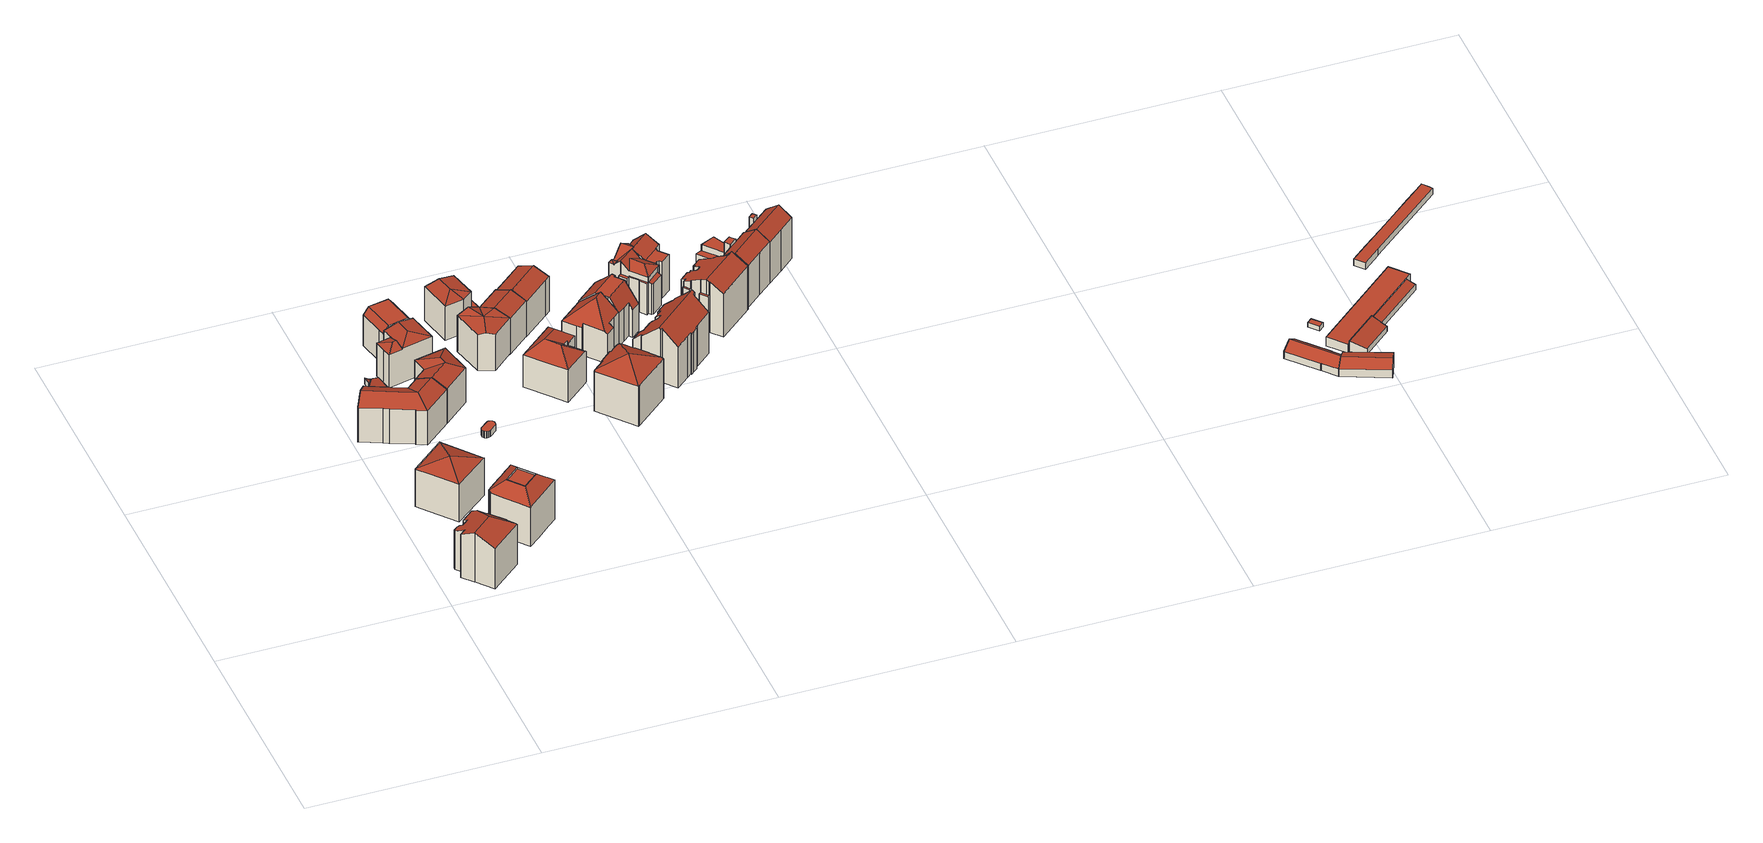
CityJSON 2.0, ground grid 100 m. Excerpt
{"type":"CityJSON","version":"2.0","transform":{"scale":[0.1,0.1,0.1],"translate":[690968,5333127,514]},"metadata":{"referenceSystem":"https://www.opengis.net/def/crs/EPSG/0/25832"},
"CityObjects":{
"building1":{"type":"Building","attributes":{"Gemeindeschluessel":"09162000","HoeheDach":"542.631","HoeheGrund":"518.005","Methode":"2000","NiedrigsteTraufeDesGebaeudes":"536.890","Geometrietyp2DReferenz":"3000","function":"31001_1000","roofType":"3200","measuredHeight":24.63,"storeysAboveGround":5},"geometry":[{"type":"MultiSurface","lod":"2","boundaries":[[[0,1,2,3]],[[4,5,6,7,8,9,10,11,12,13,14,15,16,17,18,19,20,21]],[[22,21,20,23]],[[24,0,3,25,26,27,28,29,30,22,23,31,32,33,34,35,36,37,38,39,40,41,42,43,44,45,46]],[[47,48,46,45,44,49]],[[31,19,18,32]],[[29,28,6,5,4,30]],[[34,33,17,16,15,35]],[[44,43,42,50,51,49]],[[35,15,14,36]],[[25,3,2,9,8,26]],[[0,24,46,48,52,1]],[[53,54,55,41,40,39]],[[13,12,53,39,38,37,36,14]],[[32,18,17,33]],[[30,4,21,22]],[[2,1,52,48,47,11,10,9]],[[41,55,50,42]],[[8,7,6,28,27,26]],[[23,20,19,31]],[[47,49,51,50,55,54,53,12,11]]],"semantics":{"surfaces":[{"type":"WallSurface"},{"type":"RoofSurface"},{"type":"GroundSurface"}],"values":[0,1,0,2,0,0,0,0,0,0,0,0,0,0,0,0,1,0,0,0,1]}}]},
"building2":{"type":"Building","attributes":{"Gemeindeschluessel":"09162000","HoeheDach":"541.220","HoeheGrund":"518.580","Methode":"2000","NiedrigsteTraufeDesGebaeudes":"537.277","Geometrietyp2DReferenz":"3000","function":"31001_1000","roofType":"3500","measuredHeight":22.64,"storeysAboveGround":5},"geometry":[{"type":"MultiSurface","lod":"2","boundaries":[[[56,57,58,59,60,61,62,63]],[[58,64,65,66,67,59]],[[62,68,69,70,71,72,73,63]],[[74,70,69]],[[75,76,66,65,77,78,71,70]],[[59,67,66,76,75,74,60]],[[75,70,74]],[[61,60,74,69,68,62]],[[64,58,57,56,63,73,72,71,78,77,65]]],"semantics":{"surfaces":[{"type":"WallSurface"},{"type":"RoofSurface"},{"type":"GroundSurface"}],"values":[0,0,0,1,0,1,1,1,2]}}]},
"building3":{"type":"Building","attributes":{"Gemeindeschluessel":"09162000","HoeheDach":"539.431","HoeheGrund":"519.010","Methode":"2000","NiedrigsteTraufeDesGebaeudes":"536.004","Geometrietyp2DReferenz":"3000","function":"31001_9998","roofType":"3100","measuredHeight":20.42,"storeysAboveGround":4},"geometry":[{"type":"MultiSurface","lod":"2","boundaries":[[[79,80,81,82]],[[83,84,85,86,87,88]],[[85,84,89,90]],[[91,88,87,92,93,94]],[[95,96,97,98]],[[90,99,100,101,102,103,104,105,106,107,79,82,95,98,108,109,93,92,87,86,85]],[[110,111,94,93,109,108]],[[99,112,113,100]],[[114,115,80,79,107,106]],[[89,84,83,88,91,116,117]],[[105,118,114,106]],[[102,101,119,120,121,103]],[[104,122,118,105]],[[122,121,120,119,113,112,89,117,123,115,114,118]],[[90,89,112,99]],[[103,121,122,104]],[[100,113,119,101]],[[117,116,91,94,111]],[[123,117,111,110,97,96,81,80,115]],[[98,97,110,108]],[[82,81,96,95]]],"semantics":{"surfaces":[{"type":"WallSurface"},{"type":"GroundSurface"},{"type":"RoofSurface"}],"values":[0,0,0,0,0,1,0,0,0,2,0,0,0,2,0,0,0,2,2,0,0]}}]},
"building4":{"type":"Building","attributes":{"Gemeindeschluessel":"09162000","HoeheDach":"542.820","HoeheGrund":"518.820","Methode":"2000","NiedrigsteTraufeDesGebaeudes":"538.295","Geometrietyp2DReferenz":"3000","function":"31001_1000","roofType":"2100","measuredHeight":24,"storeysAboveGround":4},"geometry":[{"type":"MultiSurface","lod":"2","boundaries":[[[124,125,126,127,128,129,130,131,132,133]],[[134,135,136,137]],[[133,132,138,139]],[[140,141,142,143,144,145,146,147]],[[148,135,149,147,150,151,152,153,154]],[[138,148,154,155,156,139]],[[137,157,158,134]],[[159,160,161,162,163,127,126,125,124,133,139,156,155,164,165,166,167,146,145,144,143]],[[157,168,149,158]],[[154,153,152,165,164,155]],[[131,130,129,128,169,170,136,135,148,138,132]],[[137,136,168,157]],[[168,171,142,141,140,147,149]],[[172,173,171,168,136,170]],[[167,150,147,146]],[[152,151,150,167,166,165]],[[158,149,135,134]],[[127,163,162,161,160,159,143,142,171,173,172,170,169,128]]],"semantics":{"surfaces":[{"type":"WallSurface"},{"type":"RoofSurface"},{"type":"GroundSurface"}],"values":[0,0,0,0,1,0,1,2,0,0,1,0,1,1,0,0,0,0]}}]},
"building5":{"type":"Building","attributes":{"Gemeindeschluessel":"09162000","HoeheDach":"525.329","HoeheGrund":"519.329","Methode":"3210","NiedrigsteTraufeDesGebaeudes":"525.329","Geometrietyp2DReferenz":"3000","function":"31001_2000","roofType":"9999","measuredHeight":6},"geometry":[{"type":"MultiSurface","lod":"2","boundaries":[[[174,175,176,177]],[[176,178,179,177]],[[180,181,179,178]],[[181,174,177,179]],[[175,180,178,176]],[[174,181,180,175]]],"semantics":{"surfaces":[{"type":"WallSurface"},{"type":"GroundSurface"},{"type":"RoofSurface"}],"values":[0,1,0,0,0,2]}}]},
"building6":{"type":"Building","attributes":{"Gemeindeschluessel":"09162000","HoeheDach":"524.711","HoeheGrund":"518.320","Methode":"2000","NiedrigsteTraufeDesGebaeudes":"519.033","Geometrietyp2DReferenz":"3000","function":"31001_2000","roofType":"2100","measuredHeight":6.39},"geometry":[{"type":"MultiSurface","lod":"2","boundaries":[[[182,183,184,185]],[[186,187,188,189,190,191,192]],[[193,194,191,190]],[[195,196,197,198,199,200]],[[201,202,192,191,194,203,204,205,197,196,195]],[[185,184,206,207]],[[190,189,208,193]],[[203,194,193,208,209,210,211]],[[203,211,212,213,214,215,204]],[[216,205,204,215]],[[183,216,215,214,217,206,184]],[[207,206,217,218]],[[218,217,214,213]],[[219,201,195,200]],[[220,198,197,205,216,183,182]],[[187,186,221,219,200,199,198,220,182,185,207,218,213,212,211,210,209,188]],[[221,186,192,202,201,219]],[[209,208,189,188]]],"semantics":{"surfaces":[{"type":"WallSurface"},{"type":"RoofSurface"},{"type":"GroundSurface"}],"values":[0,0,0,0,1,0,1,0,0,0,1,0,0,0,0,2,0,0]}}]},
"building7":{"type":"Building","attributes":{"Gemeindeschluessel":"09162000","HoeheDach":"521.520","HoeheGrund":"518.760","Methode":"2000","NiedrigsteTraufeDesGebaeudes":"520.869","Geometrietyp2DReferenz":"3000","function":"31001_2000","roofType":"3100","measuredHeight":2.76},"geometry":[{"type":"MultiSurface","lod":"2","boundaries":[[[222,223,224,225,226,227,228,229,230,231,232]],[[231,233,234,232]],[[229,228,235,236]],[[225,224,237,238]],[[228,227,239,235]],[[240,241,242,243,236,235,239,244,238,237,245]],[[229,236,243,230]],[[234,233,242,241]],[[223,222,240,245]],[[226,244,239,227]],[[222,232,234,241,240]],[[223,245,237,224]],[[225,238,244,226]],[[231,230,243,242,233]]],"semantics":{"surfaces":[{"type":"GroundSurface"},{"type":"WallSurface"},{"type":"RoofSurface"}],"values":[0,1,1,1,1,2,1,2,1,1,1,1,1,1]}}]},
"building8":{"type":"Building","attributes":{"Gemeindeschluessel":"09162000","HoeheDach":"539.390","HoeheGrund":"518.910","Methode":"2000","NiedrigsteTraufeDesGebaeudes":"536.182","Geometrietyp2DReferenz":"3000","function":"31001_9998","roofType":"3200","measuredHeight":20.48,"storeysAboveGround":4},"geometry":[{"type":"MultiSurface","lod":"2","boundaries":[[[246,247,88,248,249,250]],[[251,252,253,254]],[[248,252,251,249]],[[250,249,251,255]],[[252,256,257,253]],[[258,255,251,254,259,260]],[[261,247,246,250,255,258,260,262,263]],[[260,259,257,262]],[[88,264,256,252,248]],[[262,257,256,263]],[[263,256,264,261]],[[254,253,257,259]],[[261,264,88,247]]],"semantics":{"surfaces":[{"type":"WallSurface"},{"type":"RoofSurface"},{"type":"GroundSurface"}],"values":[0,1,1,0,1,0,2,0,1,0,0,1,0]}}]},
"building9":{"type":"Building","attributes":{"Gemeindeschluessel":"09162000","HoeheDach":"536.940","HoeheGrund":"518.530","Methode":"2000","NiedrigsteTraufeDesGebaeudes":"535.005","Geometrietyp2DReferenz":"3000","function":"31001_9998","roofType":"3200","measuredHeight":18.41,"storeysAboveGround":4},"geometry":[{"type":"MultiSurface","lod":"2","boundaries":[[[265,266,267,268,269,270,271]],[[272,271,273,274,275]],[[276,272,275,277]],[[270,278,279,273,271]],[[268,280,269]],[[281,282,283]],[[284,285,286,287,288,289]],[[273,279,281,283,274]],[[270,269,278]],[[280,268,286,285]],[[266,265,276,277,290,291,292,289,288,287,267]],[[265,271,272,276]],[[278,293,281,279]],[[275,274,283,282,291,290,277]],[[294,282,281,293,278,269,280,285,284]],[[292,291,282,294,284,289]],[[287,286,268,267]]],"semantics":{"surfaces":[{"type":"WallSurface"},{"type":"RoofSurface"},{"type":"GroundSurface"}],"values":[0,1,0,1,1,0,0,1,0,1,2,0,0,0,1,0,0]}}]},
"building10":{"type":"Building","attributes":{"Gemeindeschluessel":"09162000","HoeheDach":"522.420","HoeheGrund":"519.170","Methode":"1000","NiedrigsteTraufeDesGebaeudes":"522.420","Geometrietyp2DReferenz":"3000","function":"31001_9998","roofType":"1000","measuredHeight":3.25},"geometry":[{"type":"MultiSurface","lod":"2","boundaries":[[[295,296,297,298]],[[299,300,301,302]],[[303,304,305,306]],[[307,308,301,300,309,297,296,310,305,304,311,312,313,314,315,316,317,318,319,320,321]],[[302,301,308,322]],[[323,317,316,324]],[[306,305,310,325]],[[326,320,319,327]],[[328,312,311,329]],[[330,326,327,331,323,324,332,333,334,328,329,303,306,325,295,298,335,299,302,322,336]],[[298,297,309,335]],[[336,307,321,330]],[[332,315,314,333]],[[335,309,300,299]],[[334,313,312,328]],[[325,310,296,295]],[[329,311,304,303]],[[327,319,318,331]],[[331,318,317,323]],[[324,316,315,332]],[[322,308,307,336]],[[333,314,313,334]],[[330,321,320,326]]],"semantics":{"surfaces":[{"type":"WallSurface"},{"type":"RoofSurface"},{"type":"GroundSurface"}],"values":[0,0,0,1,0,0,0,0,0,2,0,0,0,0,0,0,0,0,0,0,0,0,0]}}]},
"building11":{"type":"Building","attributes":{"Gemeindeschluessel":"09162000","HoeheDach":"537.100","HoeheGrund":"518.405","Methode":"2000","NiedrigsteTraufeDesGebaeudes":"533.776","Geometrietyp2DReferenz":"3000","function":"31001_1000","roofType":"9999","measuredHeight":18.7,"storeysAboveGround":4},"geometry":[{"type":"MultiSurface","lod":"2","boundaries":[[[337,338,339,340]],[[341,340,339,342,343,344]],[[345,346,347,348]],[[338,337,349,350]],[[351,352,350,349]],[[353,354,343,342]],[[337,340,341,355,345,348,351,349]],[[355,356,346,345]],[[353,342,339,338,350,352]],[[354,347,346,356,344,343]],[[341,344,356,355]],[[348,347,354,353,352,351]]],"semantics":{"surfaces":[{"type":"WallSurface"},{"type":"RoofSurface"},{"type":"GroundSurface"}],"values":[0,0,0,0,0,1,2,0,1,1,0,0]}}]},
"building12":{"type":"Building","attributes":{"Gemeindeschluessel":"09162000","HoeheDach":"538.910","HoeheGrund":"518.770","Methode":"2000","NiedrigsteTraufeDesGebaeudes":"536.723","Geometrietyp2DReferenz":"3000","function":"31001_9998","roofType":"3100","measuredHeight":20.14,"storeysAboveGround":4},"geometry":[{"type":"MultiSurface","lod":"2","boundaries":[[[357,358,359]],[[360,361,362,363,364,365,366,367,368]],[[365,369,358,366]],[[359,370,371]],[[361,360,372,373,374,362]],[[359,358,369,370]],[[368,375,372,360]],[[371,370,369,365,364,363]],[[357,375,368,367,366,358]],[[362,374,371,363]],[[374,373,359,371]],[[372,375,359,373]],[[375,357,359]]],"semantics":{"surfaces":[{"type":"RoofSurface"},{"type":"GroundSurface"},{"type":"WallSurface"}],"values":[0,1,2,0,2,0,2,2,2,2,0,0,0]}}]},
"building13":{"type":"Building","attributes":{"Gemeindeschluessel":"09162000","HoeheDach":"536.610","HoeheGrund":"518.440","Methode":"2000","NiedrigsteTraufeDesGebaeudes":"535.304","Geometrietyp2DReferenz":"3000","function":"31001_1000","roofType":"9999","measuredHeight":18.17,"storeysAboveGround":4},"geometry":[{"type":"MultiSurface","lod":"2","boundaries":[[[376,377,378]],[[379,378,380,381]],[[382,383,384,385]],[[386,387,383,382]],[[388,389,385,384,390,376]],[[379,388,376,378]],[[380,391,387,386,392,381]],[[376,390,377]],[[377,390,384,383,387,391]],[[378,377,391,380]],[[389,388,379,381,392,386,382,385]]],"semantics":{"surfaces":[{"type":"RoofSurface"},{"type":"WallSurface"},{"type":"GroundSurface"}],"values":[0,1,1,1,1,1,1,0,0,0,2]}}]},
"building14":{"type":"Building","attributes":{"Gemeindeschluessel":"09162000","HoeheDach":"540.070","HoeheGrund":"518.740","Methode":"2000","NiedrigsteTraufeDesGebaeudes":"534.115","Geometrietyp2DReferenz":"3000","function":"31001_9998","roofType":"3200","measuredHeight":21.33,"storeysAboveGround":4},"geometry":[{"type":"MultiSurface","lod":"2","boundaries":[[[393,394,395,396,397,398]],[[399,400,401,402]],[[403,404,405,406,407,397]],[[408,409,394,393,398,410,411,412,413,414,415,416,417,418,419,420,421,422,423,399,402,424]],[[402,401,425,424]],[[426,427,428,429,430,405,404,403]],[[397,407,406,411,410,398]],[[421,431,432,422]],[[396,395,433,434,403,397]],[[432,435,400,399,423,422]],[[418,417,416,415,428,427,426,436]],[[414,413,412,437,430,429]],[[394,409,408,424,425,438,439,395]],[[440,441,420,419,418,436]],[[434,433,439,438,425,401,400,435,432,431,441,440,436,426,403]],[[439,433,395]],[[420,441,431,421]],[[411,406,437,412]],[[430,437,406,405]],[[414,429,428,415]]],"semantics":{"surfaces":[{"type":"WallSurface"},{"type":"RoofSurface"},{"type":"GroundSurface"}],"values":[0,0,1,2,0,1,0,0,1,0,0,0,0,0,1,1,0,0,1,0]}}]},
"building15":{"type":"Building","attributes":{"Gemeindeschluessel":"09162000","HoeheDach":"522.065","HoeheGrund":"518.320","Methode":"1000","NiedrigsteTraufeDesGebaeudes":"519.814","Geometrietyp2DReferenz":"3000","function":"31001_2000","roofType":"2100","measuredHeight":3.75},"geometry":[{"type":"MultiSurface","lod":"2","boundaries":[[[442,443,444,445,446,447]],[[444,443,448,449,450,445]],[[443,442,447,451,452,448]],[[446,453,451,447]],[[445,450,453,446]],[[449,448,452,451,453,450]]],"semantics":{"surfaces":[{"type":"GroundSurface"},{"type":"WallSurface"},{"type":"RoofSurface"}],"values":[0,1,1,1,1,2]}}]},
"building16":{"type":"Building","attributes":{"Gemeindeschluessel":"09162000","HoeheDach":"539.101","HoeheGrund":"518.420","Methode":"1000","NiedrigsteTraufeDesGebaeudes":"536.274","Geometrietyp2DReferenz":"3000","function":"31001_9998","roofType":"3100","measuredHeight":20.68,"storeysAboveGround":4},"geometry":[{"type":"MultiSurface","lod":"2","boundaries":[[[454,455,456,457,458,459,460,461]],[[462,455,454,461,463,464,465]],[[457,456,466,467]],[[468,465,464,469]],[[466,456,455,462]],[[464,463,461,460,470,469]],[[471,467,466,462,465,468]],[[467,471,468,469,470,460,459,458,457]]],"semantics":{"surfaces":[{"type":"WallSurface"},{"type":"RoofSurface"},{"type":"GroundSurface"}],"values":[0,1,0,0,1,0,0,2]}}]},
"building17":{"type":"Building","attributes":{"Gemeindeschluessel":"09162000","HoeheDach":"544.120","HoeheGrund":"518.760","Methode":"2000","NiedrigsteTraufeDesGebaeudes":"538.733","Geometrietyp2DReferenz":"3000","function":"31001_9998","roofType":"3500","measuredHeight":25.36,"storeysAboveGround":5},"geometry":[{"type":"MultiSurface","lod":"2","boundaries":[[[472,473,474,475,476,477,478,479]],[[480,477,476,481]],[[482,483,484,485]],[[472,486,487,488,489,473]],[[490,486,472,479,491]],[[492,474,473,489]],[[493,494,495,496,497,498]],[[499,475,474,492]],[[500,491,479,494,493]],[[478,477,480,501,485,484]],[[481,476,475,499]],[[479,478,484,483,502,503,504,495,494]],[[505,503,502,506]],[[507,504,503,505]],[[506,502,483,482]],[[487,486,490,508]],[[496,495,504,507]],[[508,509,510,498,497,496,507,505,506,482,485,501,480,481,499,492,489,488,487]],[[510,500,493,498]],[[510,509,508,490,491,500]]],"semantics":{"surfaces":[{"type":"RoofSurface"},{"type":"WallSurface"},{"type":"GroundSurface"}],"values":[0,1,1,1,0,1,1,1,0,1,1,0,1,1,1,1,1,2,1,1]}}]},
"building18":{"type":"Building","attributes":{"Gemeindeschluessel":"09162000","HoeheDach":"538.390","HoeheGrund":"518.200","Methode":"2000","NiedrigsteTraufeDesGebaeudes":"535.576","Geometrietyp2DReferenz":"3000","function":"31001_1000","roofType":"3100","measuredHeight":20.19,"storeysAboveGround":4},"geometry":[{"type":"MultiSurface","lod":"2","boundaries":[[[511,512,513,514,515,516]],[[517,518,519,520,521,522,523]],[[524,520,519,525]],[[526,522,521,527]],[[518,528,529,530,525,519]],[[513,512,511,531,532,533,526,527,524,525,530,529]],[[527,521,520,524]],[[532,531,511,516,534,517,523,533]],[[533,523,522,526]],[[534,516,515,514,528,518,517]],[[529,528,514,513]]],"semantics":{"surfaces":[{"type":"WallSurface"},{"type":"RoofSurface"},{"type":"GroundSurface"}],"values":[0,1,0,0,0,2,0,0,0,1,0]}}]},
"building19":{"type":"Building","attributes":{"Gemeindeschluessel":"09162000","HoeheDach":"539.321","HoeheGrund":"515.710","Methode":"1000","NiedrigsteTraufeDesGebaeudes":"530.464","Geometrietyp2DReferenz":"3000","function":"31001_9998","roofType":"3200","measuredHeight":23.61,"storeysAboveGround":3},"geometry":[{"type":"MultiSurface","lod":"2","boundaries":[[[535,536,537,538]],[[539,540,541,542]],[[543,544,545,546]],[[547,548,549,541,540,537]],[[538,537,540,539]],[[550,551,552,553]],[[554,555,556,557]],[[553,552,544,543]],[[536,558,559,560,547,537]],[[561,557,556,560,559,562]],[[563,558,536,535]],[[551,550,564,565,549,548]],[[556,555,545,544,552,551,548,547,560]],[[543,546,554,557,561,562,563,535,538,539,542,565,564,550,553]],[[562,559,558,563]],[[542,541,549,565]],[[546,545,555,554]]],"semantics":{"surfaces":[{"type":"WallSurface"},{"type":"RoofSurface"},{"type":"GroundSurface"}],"values":[0,0,0,1,0,0,0,0,1,0,0,0,1,2,0,0,0]}}]},
"building20":{"type":"Building","attributes":{"Gemeindeschluessel":"09162000","HoeheDach":"537.965","HoeheGrund":"514.967","Methode":"2000","NiedrigsteTraufeDesGebaeudes":"528.654","Geometrietyp2DReferenz":"3000","function":"31001_1000","roofType":"2100","measuredHeight":23,"storeysAboveGround":3},"geometry":[{"type":"MultiSurface","lod":"2","boundaries":[[[566,567,568,569,570,571,572,573,574,575,576,577,578]],[[566,579,580,567]],[[567,580,581,568]],[[579,566,578,582]],[[577,583,582,578]],[[584,585,586,587,588,589]],[[583,577,576,590,591]],[[571,589,588,572]],[[569,568,581,592,593]],[[572,588,587,573]],[[573,587,586,574]],[[575,574,586,585,594]],[[595,593,592,591,590,594,585,584]],[[575,594,590,576]],[[571,570,595,584,589]],[[569,593,595,570]],[[579,582,583,591,592,581,580]]],"semantics":{"surfaces":[{"type":"GroundSurface"},{"type":"WallSurface"},{"type":"RoofSurface"}],"values":[0,1,1,1,1,2,1,1,1,1,1,1,2,1,1,1,2]}}]},
"building21":{"type":"Building","attributes":{"Gemeindeschluessel":"09162000","HoeheDach":"543.740","HoeheGrund":"515.900","Methode":"2000","NiedrigsteTraufeDesGebaeudes":"532.487","Geometrietyp2DReferenz":"3000","function":"31001_1000","roofType":"3100","measuredHeight":27.84,"storeysAboveGround":5},"geometry":[{"type":"MultiSurface","lod":"2","boundaries":[[[596,597,598,599,600,601]],[[602,603,604,605]],[[606,607,608,609]],[[610,611,612,613]],[[614,615,599,598]],[[616,617,618,619,620,621]],[[613,622,623,624,625,626,627,628,629,630,631,602,605,632,633,634,635,636,637,638,639,640,641,606,609,617,616,621,642,643,614,598,597,596,644,645,646,647,610]],[[625,648,649,626]],[[641,650,607,606]],[[613,612,651,622]],[[631,630,652,653,603,602]],[[596,601,654,644]],[[636,655,656,637]],[[621,620,657,642]],[[635,658,655,636]],[[626,649,659,627]],[[652,660,661,659,649,648,662,663,651,612,611,664,665,666,653]],[[634,667,658,635]],[[646,665,664,647]],[[632,605,604,668,669,633]],[[638,670,671,639]],[[623,663,662,624]],[[668,604,603,653,666,654,601,600,599,615,672,657,620,619,618,608,607,650,673,671,670,656,655,658,667,669]],[[633,669,667,634]],[[622,651,663,623]],[[629,660,652,630]],[[628,661,660,629]],[[647,664,611,610]],[[665,646,645,644,654,666]],[[609,608,618,617]],[[643,672,615,614]],[[642,657,672,643]],[[624,662,648,625]],[[637,656,670,638]],[[641,640,639,671,673,650]],[[627,659,661,628]]],"semantics":{"surfaces":[{"type":"WallSurface"},{"type":"GroundSurface"},{"type":"RoofSurface"}],"values":[0,0,0,0,0,0,1,0,0,0,0,0,0,0,0,0,2,0,0,0,0,0,2,0,0,0,0,0,0,0,0,0,0,0,0,0]}}]},
"building22":{"type":"Building","attributes":{"Gemeindeschluessel":"09162000","HoeheDach":"536.601","HoeheGrund":"514.994","Methode":"2000","NiedrigsteTraufeDesGebaeudes":"530.122","Geometrietyp2DReferenz":"3000","function":"31001_1000","roofType":"3100","measuredHeight":21.61,"storeysAboveGround":3},"geometry":[{"type":"MultiSurface","lod":"2","boundaries":[[[674,675,676,677,678,679]],[[680,681,682,683]],[[684,685,686,687]],[[688,689,690,691,692]],[[693,694,695,696,697]],[[698,699,700,701,702]],[[703,697,696,704,705,706,707]],[[708,677,676,709,710,711]],[[712,713,698,702,714,715]],[[693,716,717,718,684,687,689,719,720,721,722,694]],[[723,692,724]],[[725,726,727,728,729,713,712,730,731,675,674,732,733,734,735,736,680,683,737,738,739,740,741,742,743,744,745]],[[741,746,747,742]],[[740,739,748,749,750]],[[751,694,722,752]],[[731,709,676,675]],[[730,710,709,731]],[[740,750,746,741]],[[728,700,699,729]],[[742,747,753,743]],[[680,736,686,685,681]],[[688,719,689]],[[738,737,717,716,754]],[[738,754,748,739]],[[674,679,755,732]],[[756,688,692,723]],[[725,745,757,758,707,706]],[[729,699,698,713]],[[759,695,694,751,760,708,711]],[[684,718,682,681,685]],[[759,715,704,696,695]],[[732,755,761,733]],[[703,707,758,762]],[[687,690,689]],[[714,763,764,765,705,704,715]],[[724,692,691,766]],[[728,727,764,763,701,700]],[[758,757,767,753,747,746,750,749,762]],[[756,720,719,688]],[[726,725,706,705,765]],[[743,753,767,744]],[[730,712,715,759,711,710]],[[735,766,691,690,687,686,736]],[[701,763,714,702]],[[703,762,749,748,754,716,693]],[[755,679,678,760,751,752,761]],[[744,767,757,745]],[[734,733,761,752,722,721]],[[737,683,682,718,717]],[[726,765,764,727]],[[703,693,697]],[[678,677,708,760]],[[734,721,720,756,723,724,766,735]]],"semantics":{"surfaces":[{"type":"WallSurface"},{"type":"RoofSurface"},{"type":"GroundSurface"}],"values":[0,0,1,1,1,1,1,1,0,1,1,2,0,0,0,0,0,0,0,0,0,0,0,0,0,1,0,0,0,1,1,0,0,0,1,1,0,1,0,0,0,0,0,0,1,1,0,0,0,0,0,0,0]}}]},
"building23":{"type":"Building","attributes":{"Gemeindeschluessel":"09162000","HoeheDach":"542.061","HoeheGrund":"515.860","Methode":"2000","NiedrigsteTraufeDesGebaeudes":"534.390","Geometrietyp2DReferenz":"3000","function":"31001_1000","roofType":"2100","measuredHeight":26.2,"storeysAboveGround":5},"geometry":[{"type":"MultiSurface","lod":"2","boundaries":[[[768,769,770,771]],[[772,773,774,770,769,775,776,777,778,779,780]],[[781,776,775,782]],[[783,784,785,786]],[[787,788,779,789]],[[790,791,792,793,778,777]],[[794,795,796,797]],[[789,779,778,793]],[[798,799,800,801,802,803,804,805,806,807,783,786,794,797,808,809,810,811,812,813,814,791,790,781,782,768,771,815,816]],[[817,818,819,820,821]],[[786,785,795,794]],[[818,772,780,819]],[[798,817,821,799]],[[812,822,823,813]],[[800,799,821,820,824,825]],[[808,826,827,809]],[[828,829,830,831]],[[806,832,833,807]],[[810,834,835,811]],[[797,796,826,808]],[[804,803,836,831,830,837]],[[804,837,838,805]],[[802,801,839,829,828,840]],[[809,827,834,810]],[[802,840,836,803]],[[837,830,829,839,825,824,780,779,788,841,823,822,835,834,827,826,796,795,785,784,833,832,838]],[[805,838,832,806]],[[811,835,822,812]],[[807,833,784,783]],[[798,816,773,772,818,817]],[[815,774,773,816]],[[791,814,841,788,787,792]],[[800,825,839,801]],[[789,793,792,787]],[[813,823,841,814]],[[790,777,776,781]],[[782,775,769,768]],[[771,770,774,815]],[[819,780,824,820]],[[840,828,831,836]]],"semantics":{"surfaces":[{"type":"WallSurface"},{"type":"RoofSurface"},{"type":"GroundSurface"}],"values":[0,1,0,0,0,0,0,0,2,1,0,0,0,0,0,0,0,0,0,0,0,0,0,0,0,1,0,0,0,0,0,0,0,1,0,0,0,0,0,1]}}]},
"building24":{"type":"Building","attributes":{"Gemeindeschluessel":"09162000","HoeheDach":"541.850","HoeheGrund":"517.104","Methode":"2000","NiedrigsteTraufeDesGebaeudes":"529.300","Geometrietyp2DReferenz":"3000","function":"31001_1000","roofType":"3100","measuredHeight":24.75,"storeysAboveGround":6},"geometry":[{"type":"MultiSurface","lod":"2","boundaries":[[[842,843,844,845]],[[846,847,848,849,850,851]],[[852,853,851,850,854]],[[855,846,851,853]],[[856,857,858,859]],[[860,861,862,863,864]],[[865,866,862,861]],[[867,868,869,870,871,872,873,874]],[[875,876,877,878,867,874]],[[879,880,860,864]],[[881,882,848,847,883,884]],[[885,886,879,864,863,887,888,889,890,891]],[[892,893,888,887,894]],[[878,877,884,883,855,853,895,896,897,898,899,900,901]],[[902,903,892,894]],[[904,870,869,905]],[[843,856,859,865,861,860,880,906,907,908,904,905,909,910,911,912,913,914,852,854,915,882,881,876,875,916,917,893,892,903,918,844]],[[903,902,919,918]],[[904,908,891,890,871,870]],[[867,878,901,868]],[[909,905,869,868,901,900]],[[880,879,886,906]],[[918,919,845,844]],[[917,889,888,893]],[[902,894,887,863,862,866,858,857,842,845,919]],[[909,900,899,910]],[[913,896,895,914]],[[854,850,849,915]],[[881,884,877,876]],[[859,858,866,865]],[[911,898,897,912]],[[885,907,906,886]],[[915,849,848,882]],[[917,916,873,872,889]],[[883,847,846,855]],[[914,895,853,852]],[[875,874,873,916]],[[907,885,891,908]],[[889,872,871,890]],[[912,897,896,913]],[[910,899,898,911]],[[843,842,857,856]]],"semantics":{"surfaces":[{"type":"WallSurface"},{"type":"RoofSurface"},{"type":"GroundSurface"}],"values":[0,1,0,0,0,0,0,1,0,0,0,1,0,1,0,0,2,0,0,0,0,0,0,0,1,0,0,0,0,0,0,0,0,0,0,0,0,0,0,0,0,0]}}]},
"building25":{"type":"Building","attributes":{"Gemeindeschluessel":"09162000","HoeheDach":"541.854","HoeheGrund":"517.054","Methode":"9999","NiedrigsteTraufeDesGebaeudes":"536.650","Geometrietyp2DReferenz":"3000","function":"31001_1000","roofType":"3100","measuredHeight":24.8,"storeysAboveGround":6},"geometry":[{"type":"MultiSurface","lod":"2","boundaries":[[[920,921,922,923]],[[924,925,926,920,923,927,928,929,930,931,932,933,934,935,936,937,938]],[[934,939,940,935]],[[936,941,942,937]],[[929,943,944,930]],[[933,945,939,934]],[[927,923,922,946,947,948]],[[935,940,941,936]],[[949,950,948,947,951,952,953]],[[924,953,952,925]],[[947,946,954,951]],[[925,952,951,926]],[[928,955,943,929]],[[928,927,948,950,956,955]],[[941,957,944,943,955,956,958,959,942]],[[937,942,959,938]],[[949,958,956,950]],[[932,960,945,933]],[[924,938,959,958,949,953]],[[920,926,951,954,921]],[[954,946,922,921]],[[957,960,932,931,930,944]],[[940,939,945,960,957,941]]],"semantics":{"surfaces":[{"type":"WallSurface"},{"type":"GroundSurface"},{"type":"RoofSurface"}],"values":[0,1,0,0,0,0,0,0,2,0,0,0,0,0,2,0,0,0,0,0,2,0,2]}}]},
"building26":{"type":"Building","attributes":{"Gemeindeschluessel":"09162000","HoeheDach":"522.800","HoeheGrund":"516.103","Methode":"2000","NiedrigsteTraufeDesGebaeudes":"519.662","Geometrietyp2DReferenz":"3000","function":"31001_2000","roofType":"3100","measuredHeight":6.7,"storeysAboveGround":1},"geometry":[{"type":"MultiSurface","lod":"2","boundaries":[[[961,962,963,964]],[[965,966,967,968,969]],[[970,971,972,973]],[[974,975,976,977]],[[961,964,978,979,969,968,980,976,975]],[[970,977,976,980,971]],[[968,967,981,972,971,980]],[[982,981,967,966]],[[965,969,979,983]],[[965,983,984,963,962,974,977,970,973,982,966]],[[983,979,978,984]],[[984,978,964,963]],[[973,972,981,982]],[[962,961,975,974]]],"semantics":{"surfaces":[{"type":"WallSurface"},{"type":"RoofSurface"},{"type":"GroundSurface"}],"values":[0,0,0,0,1,0,1,0,0,2,0,0,0,0]}}]},
"building27":{"type":"Building","attributes":{"Gemeindeschluessel":"09162000","HoeheDach":"522.662","HoeheGrund":"515.849","Methode":"2000","NiedrigsteTraufeDesGebaeudes":"519.739","Geometrietyp2DReferenz":"3000","function":"31001_2000","roofType":"3100","measuredHeight":6.81,"storeysAboveGround":1},"geometry":[{"type":"MultiSurface","lod":"2","boundaries":[[[985,986,987,988,989,990]],[[990,989,991,992]],[[986,985,993,994]],[[987,986,994,995,996,988]],[[995,992,991,996]],[[985,990,992,993]],[[996,991,989,988]],[[994,993,992,995]]],"semantics":{"surfaces":[{"type":"WallSurface"},{"type":"RoofSurface"},{"type":"GroundSurface"}],"values":[0,1,0,2,0,1,0,0]}}]},
"building28":{"type":"Building","attributes":{"Gemeindeschluessel":"09162000","HoeheDach":"518.549","HoeheGrund":"516.350","Methode":"1000","NiedrigsteTraufeDesGebaeudes":"518.549","Geometrietyp2DReferenz":"3000","function":"31001_2000","roofType":"1000","measuredHeight":2.2,"storeysAboveGround":1},"geometry":[{"type":"MultiSurface","lod":"2","boundaries":[[[997,998,999,1000]],[[998,1001,1002,999]],[[997,1003,1001,998]],[[1004,1002,1001,1003]],[[1000,1004,1003,997]],[[999,1002,1004,1000]]],"semantics":{"surfaces":[{"type":"GroundSurface"},{"type":"WallSurface"},{"type":"RoofSurface"}],"values":[0,1,1,2,1,1]}}]},
"building29":{"type":"Building","attributes":{"Gemeindeschluessel":"09162000","HoeheDach":"521.365","HoeheGrund":"515.992","Methode":"2000","NiedrigsteTraufeDesGebaeudes":"518.683","Geometrietyp2DReferenz":"3000","function":"31001_2000","roofType":"2100","measuredHeight":5.37,"storeysAboveGround":1},"geometry":[{"type":"MultiSurface","lod":"2","boundaries":[[[1005,1006,1007,1008]],[[1009,1010,1011,1012]],[[1013,1014,1008,1007]],[[1008,1014,1009,1012,1005]],[[1012,1011,1006,1005]],[[1013,1007,1006,1011,1010]],[[1010,1009,1014,1013]]],"semantics":{"surfaces":[{"type":"WallSurface"},{"type":"GroundSurface"},{"type":"RoofSurface"}],"values":[0,0,0,1,0,2,0]}}]},
"building30":{"type":"Building","attributes":{"Gemeindeschluessel":"09162000","HoeheDach":"520.310","HoeheGrund":"515.944","Methode":"2000","NiedrigsteTraufeDesGebaeudes":"520.310","Geometrietyp2DReferenz":"3000","function":"31001_2000","roofType":"1000","measuredHeight":4.37,"storeysAboveGround":1},"geometry":[{"type":"MultiSurface","lod":"2","boundaries":[[[1015,1016,1017,1018]],[[1019,1020,1021,1022]],[[1023,1019,1022,1024,1015,1018,1025]],[[1022,1021,1026,1024]],[[1024,1026,1016,1015]],[[1025,1027,1028,1023]],[[1023,1028,1020,1019]],[[1020,1028,1027,1017,1016,1026,1021]],[[1018,1017,1027,1025]]],"semantics":{"surfaces":[{"type":"WallSurface"},{"type":"GroundSurface"},{"type":"RoofSurface"}],"values":[0,0,1,0,0,0,0,2,0]}}]},
"building31":{"type":"Building","attributes":{"Gemeindeschluessel":"09162000","HoeheDach":"520.185","HoeheGrund":"515.990","Methode":"2000","NiedrigsteTraufeDesGebaeudes":"518.865","Geometrietyp2DReferenz":"3000","function":"51009_1610","roofType":"2100","measuredHeight":4.2},"geometry":[{"type":"MultiSurface","lod":"2","boundaries":[[[1014,1009,1029,1030]],[[1031,1014,1030,1032]],[[1031,1032,1033,1034]],[[1009,1034,1033,1029]],[[1009,1014,1031,1034]],[[1029,1033,1032,1030]]],"semantics":{"surfaces":[{"type":"WallSurface"},{"type":"GroundSurface"},{"type":"RoofSurface"}],"values":[0,0,0,0,1,2]}}]},
"building32":{"type":"Building","attributes":{"Gemeindeschluessel":"09162000","HoeheDach":"519.378","HoeheGrund":"516.280","Methode":"1000","NiedrigsteTraufeDesGebaeudes":"519.378","Geometrietyp2DReferenz":"3000","function":"51009_1610","roofType":"1000","measuredHeight":3.1},"geometry":[{"type":"MultiSurface","lod":"2","boundaries":[[[1035,1036,1037,1038,1039,1040,1041,1042,1043,1044,1045,1046]],[[1047,1035,1046,1048]],[[1049,1044,1043,1050]],[[1042,1041,1040,1051,1052,1053]],[[1050,1043,1042,1053]],[[1054,1055,1047,1048,1056,1049,1050,1053,1052,1051,1057,1058]],[[1054,1037,1036,1055]],[[1055,1036,1035,1047]],[[1058,1038,1037,1054]],[[1056,1045,1044,1049]],[[1048,1046,1045,1056]],[[1039,1038,1058,1057,1051,1040]]],"semantics":{"surfaces":[{"type":"RoofSurface"},{"type":"WallSurface"},{"type":"GroundSurface"}],"values":[0,1,1,1,1,2,1,1,1,1,1,1]}}]}
},
"vertices":[
[186,6,40],[186,6,240],[128,74,284],[128,74,40],[82,178,233],[91,168,239],[111,145,255],[110,145,255],[85,123,255],[126,76,286],[151,98,286],[217,155,286],[206,258,243],[201,263,239],[189,278,230],[137,234,229],[150,219,239],[151,219,240],[121,195,239],[112,205,232],[101,205,229],[82,189,229],[82,189,40],[101,205,40],[211,28,40],[126,76,40],[85,123,40],[110,145,40],[111,145,40],[91,168,40],[82,178,40],[112,205,40],[121,194,40],[151,219,40],[150,219,40],[137,234,40],[189,278,40],[201,263,40],[206,258,40],[232,229,40],[236,231,40],[240,235,40],[295,171,40],[291,167,40],[287,164,40],[318,128,40],[322,123,40],[318,128,243],[322,123,240],[287,164,243],[295,171,236],[291,167,239],[211,28,240],[232,229,242],[236,231,239],[240,235,235],
[114,553,46],[202,449,46],[202,448,46],[202,448,234],[202,449,234],[114,553,233],[74,601,233],[74,601,46],[307,535,46],[353,573,46],[353,573,233],[307,535,233],[75,601,233],[75,602,233],[226,729,233],[226,729,46],[75,602,46],[75,601,46],[214,588,272],[352,574,233],[353,574,233],[353,574,46],[352,574,46],
[76,1185,50],[76,1185,220],[78,1184,220],[78,1184,50],[374,1052,223],[377,1048,220],[377,1048,50],[374,1052,50],[335,1098,50],[335,1098,252],[258,947,220],[258,947,50],[332,1101,254],[332,1101,50],[287,1155,50],[287,1155,220],[156,1149,50],[156,1149,220],[178,1139,220],[178,1139,50],[214,967,50],[215,969,50],[119,1011,50],[118,1012,50],[98,1021,50],[8,1061,50],[6,1062,50],[39,1120,50],[40,1122,50],[237,1112,50],[238,1113,50],[237,1112,221],[238,1113,220],[214,967,221],[215,969,222],[39,1120,253],[40,1122,254],[309,1081,254],[248,1030,254],[6,1062,222],[119,1011,221],[118,1012,221],[98,1021,222],[8,1061,222],[177,1061,254],
[318,309,48],[362,255,48],[371,244,48],[408,199,48],[408,199,243],[371,244,244],[362,255,244],[318,309,245],[293,340,245],[293,340,48],[363,348,281],[363,348,288],[417,283,288],[417,283,281],[293,351,250],[293,351,48],[468,437,244],[522,373,244],[559,329,244],[559,329,48],[522,373,48],[468,437,48],[430,481,48],[430,481,244],[293,352,251],[430,405,288],[409,463,244],[392,449,244],[392,448,244],[326,392,244],[293,364,244],[293,364,48],[293,352,48],[484,340,281],[430,405,281],[559,328,48],[521,296,48],[455,239,48],[409,200,48],[409,199,48],[326,392,48],[392,448,48],[392,449,48],[409,463,48],[484,340,288],[409,199,244],[409,200,244],[559,328,245],[455,239,244],[521,296,244],
[409,463,113],[392,448,113],[392,448,53],[409,463,53],[365,480,53],[382,494,53],[365,480,113],[382,494,113],
[169,1370,43],[169,1370,77],[166,1405,75],[166,1405,43],[188,1285,43],[224,1293,43],[234,1295,43],[234,1295,73],[224,1293,75],[224,1293,90],[188,1285,99],[218,1327,75],[218,1327,90],[147,1310,107],[170,1351,100],[175,1359,99],[175,1359,43],[170,1351,43],[147,1310,43],[178,1297,101],[181,1293,100],[217,1327,90],[209,1370,90],[173,1362,99],[194,1410,55],[194,1410,43],[227,1328,73],[227,1328,43],[218,1327,43],[217,1327,43],[209,1370,43],[208,1376,43],[208,1376,50],[209,1370,50],[173,1362,76],[201,1375,55],[201,1375,43],[178,1297,43],[173,1362,43],[181,1293,43],
[233,1237,48],[209,1261,48],[188,1285,48],[234,1295,48],[249,1298,48],[254,1271,48],[274,1273,48],[277,1245,48],[257,1241,48],[285,1204,48],[264,1189,48],[285,1204,73],[264,1189,72],[274,1273,72],[277,1245,74],[188,1285,69],[234,1295,69],[254,1271,71],[233,1237,74],[244,1221,75],[268,1227,75],[257,1241,74],[249,1298,69],[209,1261,71],
[332,1102,49],[335,1098,49],[332,1102,254],[287,1155,222],[287,1155,49],[338,1198,222],[416,1173,254],[408,1208,254],[324,1266,222],[338,1198,49],[494,1147,222],[463,1295,222],[324,1266,49],[323,1266,222],[323,1266,49],[377,1048,49],[463,1295,49],[494,1147,49],[377,1048,222],
[247,1346,45],[308,1360,45],[443,1390,45],[443,1390,216],[308,1360,216],[308,1360,210],[247,1346,210],[238,1389,210],[283,1402,225],[229,1436,210],[228,1436,210],[238,1389,45],[228,1436,45],[304,1377,216],[298,1405,225],[361,1442,229],[292,1433,216],[289,1450,216],[289,1450,210],[279,1494,216],[347,1510,229],[414,1526,216],[414,1526,45],[347,1510,45],[279,1494,45],[229,1436,45],[289,1450,45],[285,1467,45],[298,1405,216],[285,1467,216],
[503,904,52],[503,904,84],[497,903,84],[497,903,52],[487,905,52],[487,905,84],[482,908,84],[482,908,52],[540,938,52],[540,938,84],[538,932,84],[538,932,52],[476,917,84],[479,912,84],[492,903,84],[508,906,84],[541,944,84],[540,950,84],[538,955,84],[534,959,84],[530,962,84],[525,963,84],[519,964,84],[514,962,84],[478,933,84],[476,928,84],[475,922,84],[479,912,52],[519,964,52],[525,963,52],[508,906,52],[476,928,52],[478,933,52],[540,950,52],[541,944,52],[475,922,52],[514,962,52],[530,962,52],[534,959,52],[538,955,52],[492,903,52],[476,917,52],
[269,1526,44],[269,1526,198],[246,1636,198],[246,1636,44],[384,1665,44],[271,1641,231],[360,1660,228],[384,1665,198],[413,1527,44],[413,1527,198],[414,1526,198],[414,1526,44],[276,1494,44],[276,1494,198],[279,1494,44],[279,1494,202],[301,1499,231],[389,1520,228],[407,1556,44],[407,1556,198],
[724,1432,249],[679,1487,227],[663,1397,249],[677,1300,48],[640,1313,48],[610,1323,48],[579,1466,48],[629,1476,48],[653,1481,48],[679,1487,48],[724,1432,48],[769,1378,48],[653,1481,239],[629,1476,249],[579,1466,227],[677,1300,227],[640,1313,236],[610,1323,227],[769,1378,227],
[644,1570,213],[613,1635,226],[560,1553,213],[560,1553,44],[529,1701,213],[529,1701,44],[682,1640,44],[682,1640,213],[690,1606,213],[690,1606,44],[662,1728,44],[662,1728,213],[644,1570,44],[689,1606,44],[689,1606,213],[596,1714,226],[596,1714,44],
[819,1072,47],[873,1009,47],[873,1009,208],[819,1072,208],[741,1164,208],[741,1164,47],[948,1140,47],[948,1140,205],[955,1139,201],[955,1139,47],[833,1163,261],[886,1207,261],[889,1210,261],[897,1294,208],[848,1253,208],[978,1099,47],[978,1098,47],[848,1253,47],[897,1294,47],[974,1203,47],[973,1202,47],[936,1171,47],[932,1176,47],[920,1167,47],[913,1161,47],[903,1153,47],[908,1146,47],[910,1144,47],[932,1146,47],[941,1135,47],[945,1138,47],[985,1104,47],[985,1104,201],[913,1161,215],[920,1167,215],[932,1176,214],[936,1171,208],[973,1202,209],[932,1146,211],[941,1135,212],[881,1106,261],[872,1116,261],[945,1138,208],[903,1153,225],[974,1203,208],[978,1099,208],[978,1098,208],[908,1146,225],[910,1144,225],
[703,1645,43],[682,1640,43],[681,1644,43],[662,1728,43],[728,1730,43],[745,1654,43],[682,1640,58],[681,1644,58],[662,1728,58],[745,1654,81],[703,1645,66],[728,1730,81],
[819,1524,247],[825,1517,251],[868,1463,223],[868,1463,44],[825,1517,44],[819,1524,44],[781,1572,44],[781,1572,223],[724,1433,251],[780,1572,223],[700,1505,223],[679,1487,223],[769,1378,223],[769,1378,44],[679,1487,44],[700,1505,44],[780,1572,44],[724,1433,44],
[1229,902,250],[1191,948,250],[1192,955,248],[1152,1001,248],[1145,1000,251],[1112,1040,250],[1101,1041,254],[1091,913,301],[1112,1040,48],[1145,1000,48],[1090,1042,48],[1090,1042,250],[1096,1042,252],[1096,1042,48],[1232,897,247],[1232,897,48],[1229,902,48],[1191,948,48],[1084,770,247],[1079,767,248],[1192,955,48],[948,920,247],[952,923,250],[1002,965,250],[1002,965,48],[952,923,48],[948,920,48],[1152,1001,48],[1078,766,247],[1101,1041,48],[1054,1011,250],[1050,1014,248],[999,970,247],[1050,1014,48],[1054,1011,48],[999,970,48],[1084,770,48],[1079,767,48],[1078,766,48],
[868,1463,42],[870,1464,42],[986,1562,42],[986,1562,216],[870,1464,216],[868,1463,216],[825,1518,244],[965,1637,244],[920,1691,216],[895,1670,216],[865,1643,216],[837,1620,216],[781,1572,216],[895,1670,42],[920,1691,42],[837,1620,42],[865,1643,42],[1011,1583,216],[1011,1583,42],[965,1637,42],[828,1513,42],[825,1518,42],[781,1572,42],[828,1513,242],
[1021,1313,17],[1021,1313,165],[980,1363,165],[980,1363,17],[1058,1429,17],[1058,1429,165],[1084,1452,165],[1084,1452,17],[1170,1287,17],[1170,1287,182],[1141,1263,182],[1141,1263,17],[1120,1351,253],[1149,1375,253],[1138,1389,238],[1171,1350,17],[1171,1350,224],[1201,1313,182],[1201,1313,17],[1154,1248,17],[1154,1248,165],[1119,1218,165],[1119,1218,17],[1037,1295,165],[1047,1304,177],[1110,1228,176],[1110,1228,17],[1047,1304,17],[1037,1295,17],[1149,1375,17],[1138,1389,17],
[1261,1364,10],[1233,1340,10],[1201,1313,10],[1171,1350,10],[1138,1389,10],[1084,1452,10],[1113,1476,10],[1188,1540,10],[1230,1490,10],[1246,1471,10],[1239,1465,10],[1310,1379,10],[1274,1349,10],[1261,1364,175],[1233,1340,175],[1201,1313,176],[1274,1349,147],[1310,1379,147],[1133,1394,240],[1237,1482,240],[1230,1490,230],[1188,1540,170],[1113,1476,170],[1084,1452,170],[1239,1465,240],[1269,1429,240],[1173,1347,240],[1171,1350,240],[1246,1471,240],[1138,1389,240],
[1412,1259,19],[1407,1264,19],[1384,1291,19],[1384,1291,187],[1407,1264,220],[1412,1259,226],[1210,1090,19],[1210,1090,223],[1218,1098,223],[1218,1098,19],[1314,1167,19],[1314,1167,231],[1326,1178,232],[1326,1178,19],[1514,1137,19],[1514,1137,224],[1444,1077,224],[1444,1077,19],[1343,1257,19],[1343,1257,186],[1322,1191,19],[1326,1186,19],[1326,1186,226],[1322,1191,220],[1314,1201,209],[1314,1201,19],[1432,1066,19],[1434,1063,19],[1416,1047,19],[1404,1037,19],[1401,1040,19],[1381,1024,19],[1323,975,19],[1277,1030,19],[1268,1022,19],[1263,1028,19],[1216,1101,19],[1191,1130,19],[1231,1164,19],[1244,1150,19],[1282,1181,19],[1286,1183,19],[1291,1183,19],[1294,1181,19],[1301,1173,19],[1304,1170,19],[1314,1208,19],[1354,1242,19],[1421,1267,19],[1471,1207,19],[1478,1199,19],[1468,1190,19],[1404,1037,220],[1401,1040,224],[1304,1170,224],[1432,1066,223],[1268,1022,290],[1263,1028,297],[1421,1267,226],[1282,1181,203],[1286,1183,204],[1314,1208,203],[1244,1150,202],[1381,1024,224],[1277,1030,290],[1323,975,224],[1416,1047,220],[1434,1063,220],[1468,1190,288],[1478,1199,288],[1471,1207,297],[1231,1164,185],[1216,1101,220],[1191,1130,185],[1291,1183,207],[1294,1181,210],[1354,1242,203],[1301,1173,220],
[1326,1533,10],[1358,1495,10],[1358,1495,165],[1326,1532,165],[1326,1532,161],[1326,1533,161],[1346,1673,10],[1346,1673,225],[1391,1712,181],[1391,1712,10],[1383,1630,226],[1346,1673,226],[1301,1634,181],[1289,1625,170],[1306,1605,194],[1305,1606,194],[1289,1625,194],[1288,1624,195],[1287,1606,208],[1374,1622,226],[1305,1564,226],[1329,1535,192],[1347,1584,215],[1398,1594,192],[1395,1459,163],[1404,1461,161],[1451,1501,161],[1440,1515,169],[1386,1469,169],[1412,1577,192],[1391,1532,215],[1450,1527,194],[1442,1537,194],[1443,1541,192],[1329,1535,165],[1354,1492,165],[1378,1464,165],[1384,1470,165],[1385,1470,10],[1395,1459,10],[1386,1469,192],[1385,1470,193],[1460,1695,226],[1423,1738,170],[1403,1721,170],[1306,1605,196],[1287,1589,195],[1306,1566,224],[1304,1565,224],[1284,1592,198],[1272,1606,198],[1442,1537,10],[1451,1526,10],[1439,1516,10],[1451,1501,10],[1404,1461,10],[1378,1464,10],[1354,1492,10],[1318,1527,10],[1293,1556,10],[1306,1566,10],[1270,1609,10],[1301,1634,10],[1423,1738,10],[1499,1649,10],[1478,1632,10],[1478,1619,10],[1513,1578,10],[1471,1542,10],[1462,1553,10],[1453,1553,10],[1444,1545,10],[1513,1578,191],[1471,1542,191],[1478,1632,192],[1478,1631,191],[1478,1619,191],[1305,1564,161],[1304,1565,161],[1462,1553,191],[1499,1649,192],[1318,1527,161],[1287,1589,194],[1444,1545,191],[1443,1541,191],[1384,1470,192],[1329,1535,161],[1293,1556,161],[1413,1576,191],[1440,1515,192],[1439,1516,193],[1451,1526,193],[1270,1609,195],[1453,1553,191],
[1758,1344,19],[1758,1344,236],[1755,1342,236],[1755,1342,19],[1562,1261,274],[1564,1262,274],[1605,1214,236],[1757,1344,236],[1722,1385,269],[1717,1392,274],[1709,1401,281],[1690,1384,281],[1556,1270,281],[1722,1385,19],[1757,1344,19],[1542,1413,19],[1542,1413,223],[1555,1397,233],[1555,1397,19],[1655,1425,227],[1655,1425,254],[1690,1384,280],[1717,1392,19],[1675,1441,19],[1675,1441,227],[1709,1401,280],[1564,1393,19],[1564,1393,237],[1577,1405,237],[1577,1405,19],[1555,1254,19],[1529,1284,19],[1541,1294,19],[1512,1329,19],[1503,1321,19],[1482,1346,19],[1503,1364,19],[1489,1380,19],[1528,1413,19],[1534,1406,19],[1576,1415,19],[1562,1430,19],[1571,1438,19],[1565,1445,19],[1601,1475,19],[1642,1426,19],[1655,1424,19],[1605,1214,19],[1564,1262,19],[1555,1254,204],[1562,1261,204],[1556,1270,204],[1538,1292,204],[1529,1284,204],[1601,1475,218],[1642,1426,250],[1538,1292,267],[1541,1294,267],[1576,1415,233],[1562,1430,223],[1510,1327,204],[1510,1327,245],[1490,1353,228],[1490,1353,204],[1528,1413,218],[1534,1406,223],[1571,1438,223],[1565,1445,218],[1482,1346,204],[1503,1364,228],[1489,1380,218],[1512,1329,245],[1503,1321,204],[1655,1424,254],
[1761,1346,240],[1761,1346,31],[1761,1345,31],[1761,1345,239],[1725,1526,181],[1758,1554,181],[1758,1555,181],[1751,1570,181],[1721,1633,181],[1659,1603,181],[1659,1603,31],[1659,1603,153],[1721,1633,31],[1725,1526,153],[1760,1346,31],[1760,1346,240],[1758,1344,240],[1758,1344,31],[1717,1392,31],[1722,1385,31],[1722,1385,276],[1720,1388,279],[1717,1392,275],[1757,1344,31],[1757,1344,240],[1746,1526,253],[1716,1501,253],[1734,1480,253],[1734,1479,253],[1735,1478,253],[1765,1503,253],[1764,1504,253],[1750,1521,253],[1750,1521,31],[1745,1526,31],[1745,1526,153],[1746,1526,153],[1675,1441,232],[1675,1441,31],[1764,1543,31],[1758,1555,31],[1758,1554,153],[1764,1543,153],[1685,1434,240],[1678,1443,233],[1853,1502,279],[1816,1546,240],[1765,1503,240],[1735,1478,240],[1735,1477,240],[1854,1501,31],[1816,1546,31],[1854,1501,278],[1631,1590,153],[1665,1550,153],[1680,1532,153],[1692,1518,153],[1710,1497,153],[1716,1502,153],[1716,1501,153],[1892,1456,239],[1892,1456,31],[1734,1479,31],[1734,1480,31],[1678,1443,31],[1685,1434,31],[1735,1477,31],[1716,1502,31],[1710,1497,31],[1692,1518,31],[1680,1532,31],[1665,1550,31],[1631,1590,31],[1751,1570,31],[1764,1504,31],[1765,1503,31],[1829,1402,31],[1829,1402,239],
[1867,1622,30],[1867,1622,249],[1886,1638,249],[1886,1638,30],[1868,1594,30],[1877,1601,30],[1881,1605,30],[1900,1621,30],[1902,1619,30],[1952,1662,30],[1954,1661,30],[1991,1618,30],[2028,1575,30],[2029,1573,30],[1959,1514,30],[1892,1456,30],[1854,1501,30],[1816,1546,30],[1870,1592,30],[1959,1514,234],[1892,1456,234],[1854,1501,279],[1816,1546,234],[1952,1662,234],[1954,1661,235],[2029,1573,234],[1900,1622,249],[1900,1622,226],[1900,1621,226],[1870,1592,226],[1902,1620,226],[1881,1605,226],[1877,1601,226],[1868,1594,226],[1881,1605,249],[1902,1619,234],[1902,1620,233],[1991,1618,278],[1870,1592,233],[1870,1592,234],[2028,1575,235],
[3730,178,57],[3730,178,21],[3731,178,21],[3731,178,57],[3804,156,21],[3826,192,21],[3826,192,63],[3806,160,88],[3804,156,85],[3689,361,21],[3689,361,57],[3797,237,58],[3797,237,21],[3621,302,21],[3621,302,57],[3652,329,86],[3652,329,21],[3782,120,57],[3783,122,59],[3655,331,88],[3791,232,63],[3791,232,21],[3783,122,21],[3782,120,21],
[3980,39,57],[3980,39,18],[3995,76,18],[4012,115,18],[4012,115,79],[3995,76,87],[3826,192,79],[3804,156,87],[3783,122,57],[3783,122,18],[3804,156,18],[3826,192,18],
[3779,455,24],[3800,474,24],[3836,433,24],[3815,414,24],[3800,474,45],[3836,433,45],[3779,455,45],[3815,414,45],
[3937,212,20],[3937,212,47],[3878,253,74],[3878,253,20],[4044,341,20],[4044,341,58],[4062,320,47],[4062,320,20],[4017,372,74],[4017,372,20],
[4193,655,19],[4193,655,63],[4258,579,63],[4258,579,19],[3878,253,19],[3878,253,63],[3871,247,63],[3871,247,19],[4017,372,19],[3806,322,19],[4234,558,19],[3806,322,63],[4234,558,63],[4017,372,63],
[4044,341,49],[4017,372,62],[4234,558,20],[4234,558,62],[4261,527,49],[4261,527,20],
[4123,718,54],[4198,781,54],[4198,782,54],[4539,1069,54],[4527,1086,54],[4507,1112,54],[4505,1110,54],[4420,1038,54],[4334,966,54],[4249,894,54],[4163,822,54],[4087,758,54],[4123,718,23],[4087,758,23],[4249,894,23],[4334,966,23],[4507,1112,23],[4505,1110,23],[4420,1038,23],[4198,782,23],[4198,781,23],[4163,822,23],[4527,1086,23],[4539,1069,23]
]}
